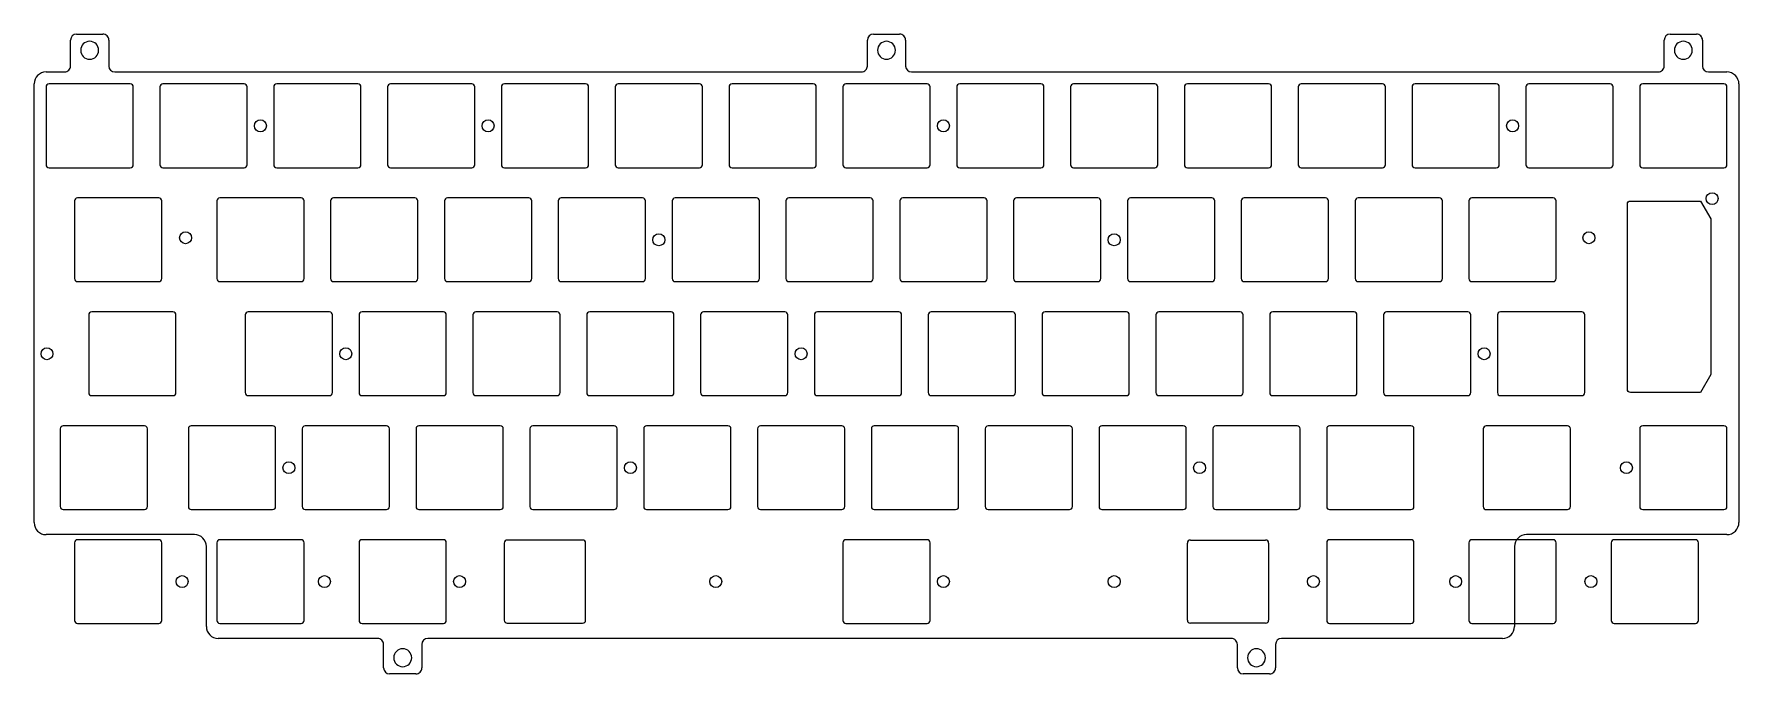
# Model space of a CAD drawing. Header units: millimetres. Extents: x -9 to 276, y -92 to 15.
import ezdxf

# ---------------------------------------------------------------- set-up
doc = ezdxf.new("R2010")
doc.units = ezdxf.units.MM
doc.header["$MEASUREMENT"] = 0
doc.layers.get('0').update_dxf_attribs({"linetype": 'CONTINUOUS'})
doc.layers.add('BLACK', color=7, linetype='CONTINUOUS')
doc.layers.add('Edge.Cuts', color=53, linetype='CONTINUOUS')

msp = doc.modelspace()

# ---------------------------------------------------------------- linework, layer by layer
for points in [[(240.35, 6.5), (240.35, -6.5, 0.4142123908), (240.85, -7), (254.45, -7, 0.4142135624), (254.95, -6.5), (254.95, 6.5, 0.4142135624), (254.45, 7), (240.85, 7, 0.4142123908)], [(259.4, 6.5), (259.4, -6.5, 0.4142123908), (259.9, -7), (273.5, -7, 0.4142135624), (274, -6.5), (274, 6.5, 0.4142135624), (273.5, 7), (259.9, 7, 0.4142123908)], [(257.34375, -44.075), (257.34375, -13.075, -0.4142135624), (257.84375, -12.575), (269.56175, -12.575), (271.29375, -15.575), (271.29375, -41.575), (269.56175, -44.575), (257.84375, -44.575, -0.4142123908)], [(235.59375, -31.6), (235.59375, -44.6, 0.4142123908), (236.09375, -45.1), (249.69375, -45.1, 0.4142135624), (250.19375, -44.6), (250.19375, -31.6, 0.4142135624), (249.69375, -31.1), (236.09375, -31.1, 0.4142123908)], [(-4.91875, -50.65), (-4.91875, -63.65, 0.4142123908), (-4.41875, -64.15), (9.18125, -64.15, 0.4142135624), (9.68125, -63.65), (9.68125, -50.65, 0.4142135624), (9.18125, -50.15), (-4.41875, -50.15, 0.4142123908)], [(16.5125, -50.65), (16.5125, -63.65, 0.4142123908), (17.0125, -64.15), (30.6125, -64.15, 0.4142135624), (31.1125, -63.65), (31.1125, -50.65, 0.4142135624), (30.6125, -50.15), (17.0125, -50.15, 0.4142123908)]]:
    msp.add_lwpolyline(points, format="xyb", close=True)
for centre in [(238.125, 0), (271.51875, -12.175), (233.3625, -38.1), (33.3375, -57.15)]:
    msp.add_circle(centre, 1)
at = {"layer": 'BLACK', "linetype": 'Continuous'}
for p, q in [((13.94375, -31.1), (0.343751, -31.1)), ((-0.15625, -31.6), (-0.15625, -44.6)), ((14.44375, -44.6), (14.44375, -31.6)), ((0.343751, -45.1), (13.94375, -45.1)), ((233.20625, -50.652003), (233.20625, -63.652051)), ((247.306162, -50.152051), (233.70625, -50.152051)), ((247.80625, -63.651903), (247.80625, -50.644041)), ((259.397462, -50.652003), (259.397462, -63.652003)), ((273.497462, -50.152003), (259.897462, -50.152003)), ((273.997462, -63.652003), (273.997462, -50.652003)), ((233.706262, -64.152051), (247.312407, -64.152051)), ((259.897462, -64.152003), (273.497462, -64.152003))]:
    msp.add_line(p, q, dxfattribs=at)
at = {"layer": 'BLACK'}
msp.add_circle((257.175, -57.15), 1, dxfattribs=at)
for centre, radius, start, end in [((0.343751, -31.600001), 0.500001, 90, 179.99988541), ((13.94375, -31.6), 0.5, 0, 90), ((0.343751, -44.599999), 0.500001, 180.00011459, 270), ((13.94375, -44.6), 0.5, 270, 0), ((233.706162, -50.652003), 0.499912, 89.98991497, 180), ((247.306162, -50.652203), 0.500152, 0.9350487, 90), ((259.897462, -50.652003), 0.5, 90, 180), ((273.497462, -50.652003), 0.5, 0, 90), ((233.706262, -63.652103), 0.499948, 179.99404138, 270), ((247.306062, -63.651903), 0.500188, 270.7268293, 0), ((259.897462, -63.652003), 0.5, 180, 270), ((273.497462, -63.652003), 0.5, 270, 0)]:
    msp.add_arc(centre, radius, start, end, dxfattribs=at)
at = {"layer": 'Edge.Cuts', "linetype": 'Continuous'}
for p, q in [((-3.2, 10), (-3.2, 14.33)), ((-2.2, 15.33), (2.2, 15.33)), ((3.2, 14.33), (3.2, 10)), ((130.15, 10), (130.15, 14.33)), ((131.15, 15.33), (135.55, 15.33)), ((136.55, 14.33), (136.55, 10)), ((263.5, 10), (263.5, 14.33)), ((264.5, 15.33), (268.9, 15.33)), ((269.9, 14.33), (269.9, 10)), ((-7.3, 9), (-4.2, 9)), ((4.2, 9), (129.15, 9)), ((137.55, 9), (262.5, 9)), ((270.9, 9), (274, 9)), ((-9.3, -66.34), (-9.3, 7)), ((-7.3, 6.499999), (-7.3, -6.499999)), ((6.8, 7), (-6.799999, 7)), ((7.3, -6.5), (7.3, 6.5)), ((11.75, 6.5), (11.75, -6.5)), ((25.85, 7), (12.25, 7)), ((26.35, -6.5), (26.35, 6.5)), ((30.8, 6.5), (30.8, -6.5)), ((44.9, 7), (31.3, 7)), ((45.4, -6.5), (45.4, 6.5)), ((49.85, 6.5), (49.85, -6.5)), ((63.95, 7), (50.35, 7)), ((64.45, -6.5), (64.45, 6.5)), ((68.9, 6.5), (68.9, -6.5)), ((83, 7), (69.4, 7)), ((83.5, -6.5), (83.5, 6.5)), ((87.95, 6.5), (87.95, -6.5)), ((102.05, 7), (88.45, 7)), ((102.55, -6.5), (102.55, 6.5)), ((107, 6.5), (107, -6.5)), ((121.1, 7), (107.5, 7)), ((121.6, -6.5), (121.6, 6.5)), ((126.05, 6.5), (126.05, -6.5)), ((140.15, 7), (126.55, 7)), ((140.65, -6.5), (140.65, 6.5)), ((145.1, 6.5), (145.1, -6.5)), ((159.2, 7), (145.6, 7)), ((159.7, -6.5), (159.7, 6.5)), ((164.15, 6.5), (164.15, -6.5)), ((178.25, 7), (164.65, 7)), ((178.75, -6.5), (178.75, 6.5)), ((183.2, 6.5), (183.2, -6.5)), ((197.3, 7), (183.7, 7)), ((197.8, -6.5), (197.8, 6.5)), ((202.25, 6.5), (202.25, -6.5)), ((216.35, 7), (202.75, 7)), ((216.85, -6.5), (216.85, 6.5)), ((221.3, 6.5), (221.3, -6.5)), ((235.4, 7), (221.8, 7)), ((235.9, -6.5), (235.9, 6.5)), ((276, 7), (276, -66.34)), ((-6.799999, -7), (6.8, -7)), ((12.25, -7), (25.85, -7)), ((31.3, -7), (44.9, -7)), ((50.35, -7), (63.95, -7)), ((69.4, -7), (83, -7)), ((88.45, -7), (102.05, -7)), ((107.5, -7), (121.1, -7)), ((126.55, -7), (140.15, -7)), ((145.6, -7), (159.2, -7)), ((164.65, -7), (178.25, -7)), ((183.7, -7), (197.3, -7)), ((202.75, -7), (216.35, -7)), ((221.8, -7), (235.4, -7)), ((-2.5375, -12.550001), (-2.5375, -25.549999)), ((11.5625, -12.05), (-2.037499, -12.05)), ((12.0625, -25.55), (12.0625, -12.55)), ((21.275, -12.55), (21.275, -25.55)), ((35.375, -12.05), (21.775, -12.05)), ((35.875, -25.55), (35.875, -12.55)), ((40.325, -12.55), (40.325, -25.55)), ((54.425, -12.05), (40.825, -12.05)), ((54.925, -25.55), (54.925, -12.55)), ((59.375, -12.55), (59.375, -25.55)), ((73.475, -12.05), (59.875, -12.05)), ((73.975, -25.55), (73.975, -12.55)), ((78.425, -12.55), (78.425, -25.55)), ((92.525, -12.05), (78.925, -12.05)), ((93.025, -25.55), (93.025, -12.55)), ((97.475, -12.55), (97.475, -25.55)), ((111.575, -12.05), (97.975, -12.05)), ((112.075, -25.55), (112.075, -12.55)), ((116.525, -12.55), (116.525, -25.55)), ((130.625, -12.05), (117.025, -12.05)), ((131.125, -25.55), (131.125, -12.55)), ((135.575, -12.55), (135.575, -25.55)), ((149.675, -12.05), (136.075, -12.05)), ((150.175, -25.55), (150.175, -12.55)), ((154.625, -12.55), (154.625, -25.55)), ((168.725, -12.05), (155.125, -12.05)), ((169.225, -25.55), (169.225, -12.55)), ((173.675, -12.55), (173.675, -25.55)), ((187.775, -12.05), (174.175, -12.05)), ((188.275, -25.55), (188.275, -12.55)), ((192.725, -12.55), (192.725, -25.55)), ((206.825, -12.05), (193.225, -12.05)), ((207.325, -25.55), (207.325, -12.55)), ((211.775, -12.55), (211.775, -25.55)), ((225.875, -12.05), (212.275, -12.05)), ((226.375, -25.55), (226.375, -12.55)), ((230.825, -12.55), (230.825, -25.55)), ((244.925, -12.05), (231.325, -12.05)), ((245.425, -25.55), (245.425, -12.55)), ((-2.037499, -26.05), (11.5625, -26.05)), ((21.775, -26.05), (35.375, -26.05)), ((40.825, -26.05), (54.425, -26.05)), ((59.875, -26.05), (73.475, -26.05)), ((78.925, -26.05), (92.525, -26.05)), ((97.975, -26.05), (111.575, -26.05)), ((117.025, -26.05), (130.625, -26.05)), ((136.075, -26.05), (149.675, -26.05)), ((155.125, -26.05), (168.725, -26.05)), ((174.175, -26.05), (187.775, -26.05)), ((193.225, -26.05), (206.825, -26.05)), ((212.275, -26.05), (225.875, -26.05)), ((231.325, -26.05), (244.925, -26.05)), ((40.1375, -31.1), (26.5375, -31.1)), ((59.1875, -31.1), (45.5875, -31.1)), ((78.2375, -31.1), (64.6375, -31.1)), ((97.2875, -31.1), (83.6875, -31.1)), ((116.3375, -31.1), (102.7375, -31.1)), ((135.3875, -31.1), (121.7875, -31.1)), ((154.4375, -31.1), (140.8375, -31.1)), ((173.4875, -31.1), (159.8875, -31.1)), ((192.5375, -31.1), (178.9375, -31.1)), ((211.5875, -31.1), (197.9875, -31.1)), ((230.6375, -31.1), (217.0375, -31.1)), ((26.0375, -31.6), (26.0375, -44.6)), ((40.6375, -44.6), (40.6375, -31.6)), ((45.0875, -31.6), (45.0875, -44.6)), ((59.6875, -44.6), (59.6875, -31.6)), ((64.1375, -31.6), (64.1375, -44.6)), ((78.7375, -44.6), (78.7375, -31.6)), ((83.1875, -31.6), (83.1875, -44.6)), ((97.7875, -44.6), (97.7875, -31.6)), ((102.2375, -31.6), (102.2375, -44.6)), ((116.8375, -44.6), (116.8375, -31.6)), ((121.2875, -31.6), (121.2875, -44.6)), ((135.8875, -44.6), (135.8875, -31.6)), ((140.3375, -31.6), (140.3375, -44.6)), ((154.9375, -44.6), (154.9375, -31.6)), ((159.3875, -31.6), (159.3875, -44.6)), ((173.9875, -44.6), (173.9875, -31.6)), ((178.4375, -31.6), (178.4375, -44.6)), ((193.0375, -44.6), (193.0375, -31.6)), ((197.4875, -31.6), (197.4875, -44.6)), ((212.0875, -44.6), (212.0875, -31.6)), ((216.5375, -31.6), (216.5375, -44.6)), ((231.1375, -44.6), (231.1375, -31.6)), ((26.5375, -45.1), (40.1375, -45.1)), ((45.5875, -45.1), (59.1875, -45.1)), ((64.6375, -45.1), (78.2375, -45.1)), ((83.6875, -45.1), (97.2875, -45.1)), ((102.7375, -45.1), (116.3375, -45.1)), ((121.7875, -45.1), (135.3875, -45.1)), ((140.8375, -45.1), (154.4375, -45.1)), ((159.8875, -45.1), (173.4875, -45.1)), ((178.9375, -45.1), (192.5375, -45.1)), ((197.9875, -45.1), (211.5875, -45.1)), ((217.0375, -45.1), (230.6375, -45.1)), ((35.5625, -50.65), (35.5625, -63.65)), ((49.6625, -50.15), (36.0625, -50.15)), ((50.1625, -63.65), (50.1625, -50.65)), ((54.6125, -50.65), (54.6125, -63.65)), ((68.7125, -50.15), (55.1125, -50.15)), ((69.2125, -63.65), (69.2125, -50.65)), ((73.6625, -50.65), (73.6625, -63.65)), ((87.7625, -50.15), (74.1625, -50.15)), ((88.2625, -63.65), (88.2625, -50.65)), ((92.7125, -50.65), (92.7125, -63.65)), ((106.8125, -50.15), (93.2125, -50.15)), ((107.3125, -63.65), (107.3125, -50.65)), ((111.7625, -50.65), (111.7625, -63.65)), ((125.8625, -50.15), (112.2625, -50.15)), ((126.3625, -63.65), (126.3625, -50.65)), ((130.8125, -50.65), (130.8125, -63.65)), ((144.9125, -50.15), (131.3125, -50.15)), ((145.4125, -63.65), (145.4125, -50.65)), ((149.8625, -50.65), (149.8625, -63.65)), ((163.9625, -50.15), (150.3625, -50.15)), ((164.4625, -63.65), (164.4625, -50.65)), ((168.9125, -50.65), (168.9125, -63.65)), ((183.0125, -50.15), (169.4125, -50.15)), ((183.5125, -63.65), (183.5125, -50.65)), ((187.9625, -50.65), (187.9625, -63.65)), ((202.0625, -50.15), (188.4625, -50.15)), ((202.5625, -63.65), (202.5625, -50.65)), ((207.0125, -50.65), (207.0125, -63.65)), ((221.1125, -50.15), (207.5125, -50.15)), ((221.6125, -63.65), (221.6125, -50.65)), ((36.0625, -64.15), (49.6625, -64.15)), ((55.1125, -64.15), (68.7125, -64.15)), ((74.1625, -64.15), (87.7625, -64.15)), ((93.2125, -64.15), (106.8125, -64.15)), ((112.2625, -64.15), (125.8625, -64.15)), ((131.3125, -64.15), (144.9125, -64.15)), ((150.3625, -64.15), (163.9625, -64.15)), ((169.4125, -64.15), (183.0125, -64.15)), ((188.4625, -64.15), (202.0625, -64.15)), ((207.5125, -64.15), (221.1125, -64.15)), ((17.525, -68.34), (-7.3, -68.34)), ((274, -68.34), (240.45625, -68.34)), ((-2.5375, -69.700001), (-2.5375, -82.699999)), ((11.5625, -69.2), (-2.037499, -69.2)), ((12.0625, -82.7), (12.0625, -69.7)), ((19.525, -83.7), (19.525, -70.34)), ((21.275, -69.7), (21.275, -82.7)), ((35.375, -69.2), (21.775, -69.2)), ((35.875, -82.7), (35.875, -69.7)), ((45.0875, -69.7), (45.0875, -82.7)), ((59.1875, -69.2), (45.5875, -69.2)), ((59.6875, -82.7), (59.6875, -69.7)), ((69.3934, -69.75), (69.3934, -82.65)), ((82.4934, -69.25), (69.8934, -69.25)), ((82.9934, -82.65), (82.9934, -69.75)), ((126.05, -69.7), (126.05, -82.7)), ((140.15, -69.2), (126.55, -69.2)), ((140.65, -82.7), (140.65, -69.7)), ((183.7, -82.65), (183.7, -69.75)), ((184.2, -69.25), (196.8, -69.25)), ((197.3, -69.75), (197.3, -82.65)), ((207.0125, -69.7), (207.0125, -82.7)), ((221.1125, -69.2), (207.5125, -69.2)), ((221.6125, -82.7), (221.6125, -69.7)), ((230.825, -69.7), (230.825, -82.7)), ((244.925, -69.2), (231.325, -69.2)), ((238.45625, -70.34), (238.45625, -83.7)), ((245.425, -82.7), (245.425, -69.7)), ((254.6375, -69.7), (254.6375, -82.7)), ((268.7375, -69.2), (255.1375, -69.2)), ((269.2375, -82.7), (269.2375, -69.7)), ((-2.037499, -83.2), (11.5625, -83.2)), ((21.775, -83.2), (35.375, -83.2)), ((45.5875, -83.2), (59.1875, -83.2)), ((69.8934, -83.15), (82.4934, -83.15)), ((126.55, -83.2), (140.15, -83.2)), ((196.8, -83.15), (184.2, -83.15)), ((207.5125, -83.2), (221.1125, -83.2)), ((231.325, -83.2), (244.925, -83.2)), ((255.1375, -83.2), (268.7375, -83.2)), ((48.187498, -85.7), (21.525, -85.7)), ((49.187498, -90.62), (49.187498, -86.7)), ((55.5875, -86.7), (55.5875, -90.62)), ((191.0625, -85.7), (56.5875, -85.7)), ((192.0625, -90.62), (192.0625, -86.7)), ((198.4625, -86.7), (198.4625, -90.62)), ((236.45625, -85.7), (199.4625, -85.7)), ((54.5875, -91.62), (50.187498, -91.62)), ((197.4625, -91.62), (193.0625, -91.62))]:
    msp.add_line(p, q, dxfattribs=at)
at = {"layer": 'Edge.Cuts'}
for centre in [(28.575, 0), (66.675, 0), (142.875, 0), (16.04875, -18.7), (95.25, -19.05), (171.45, -19.05), (250.9012, -18.7), (-7.14375, -38.1), (42.8625, -38.1), (119.0625, -38.1), (90.4875, -57.15), (185.7375, -57.15), (15.478125, -76.2), (39.290625, -76.2), (61.9125, -76.2), (104.775, -76.2), (142.875, -76.2), (171.45, -76.2), (204.7875, -76.2), (228.6, -76.2), (251.221875, -76.2)]:
    msp.add_circle(centre, 1, dxfattribs=at)
for centre, radius, start, end in [((-2.199954, 14.329983), 1.000046, 90.00263556, 179.99902602), ((2.200046, 14.329983), 1.000017, 0.00097407, 90.00263556), ((131.150046, 14.329983), 1.000046, 90.00263556, 179.99902602), ((135.550046, 14.329983), 1.000017, 0.00097407, 90.00263556), ((264.500046, 14.329983), 1.000046, 90.00263556, 179.99902602), ((268.900046, 14.329983), 1.000017, 0.00097407, 90.00263556), ((0, 12.63), 1.5, 0, 180), ((0, 12.63), 1.5, 180, 0), ((133.35, 12.63), 1.5, 0, 180), ((133.35, 12.63), 1.5, 180, 0), ((266.7, 12.63), 1.5, 0, 180), ((266.7, 12.63), 1.5, 180, 0), ((-7.299954, 6.999983), 2.000046, 90.00131779, 179.999513), ((-4.199954, 9.999983), 0.999954, 269.99736435, 0.00097407), ((4.200046, 9.999983), 0.999983, 179.99902602, 269.99736435), ((129.150046, 9.999983), 0.999954, 269.99736435, 0.00097407), ((137.550046, 9.999983), 0.999983, 179.99902602, 269.99736435), ((262.500046, 9.999983), 0.999954, 269.99736435, 0.00097407), ((270.900046, 9.999983), 0.999983, 179.99902602, 269.99736435), ((274.000046, 6.999983), 2.000017, 0.00048703, 90.00131779), ((-6.799999, 6.499999), 0.500001, 90, 180), ((6.8, 6.5), 0.5, 0, 90), ((12.25, 6.5), 0.5, 90, 180), ((25.85, 6.5), 0.5, 0, 90), ((31.3, 6.5), 0.5, 90, 180), ((44.9, 6.5), 0.5, 0, 90), ((50.35, 6.5), 0.5, 90, 180), ((63.95, 6.5), 0.5, 0, 90), ((69.4, 6.5), 0.5, 90, 180), ((83, 6.5), 0.5, 0, 90), ((88.45, 6.5), 0.5, 90, 180), ((102.05, 6.5), 0.5, 0, 90), ((107.5, 6.5), 0.5, 90, 180), ((121.1, 6.5), 0.5, 0, 90), ((126.55, 6.5), 0.5, 90, 180), ((140.15, 6.5), 0.5, 0, 90), ((145.6, 6.5), 0.5, 90, 180), ((159.2, 6.5), 0.5, 0, 90), ((164.65, 6.5), 0.5, 90, 180), ((178.25, 6.5), 0.5, 0, 90), ((183.7, 6.5), 0.5, 90, 180), ((197.3, 6.5), 0.5, 0, 90), ((202.75, 6.5), 0.5, 90, 180), ((216.35, 6.5), 0.5, 0, 90), ((221.8, 6.5), 0.5, 90, 180), ((235.4, 6.5), 0.5, 0, 90), ((-6.799999, -6.499999), 0.500001, 180, 270), ((6.8, -6.5), 0.5, 270, 0), ((12.25, -6.5), 0.5, 180, 270), ((25.85, -6.5), 0.5, 270, 0), ((31.3, -6.5), 0.5, 180, 270), ((44.9, -6.5), 0.5, 270, 0), ((50.35, -6.5), 0.5, 180, 270), ((63.95, -6.5), 0.5, 270, 0), ((69.4, -6.5), 0.5, 180, 270), ((83, -6.5), 0.5, 270, 0), ((88.45, -6.5), 0.5, 180, 270), ((102.05, -6.5), 0.5, 270, 0), ((107.5, -6.5), 0.5, 180, 270), ((121.1, -6.5), 0.5, 270, 0), ((126.55, -6.5), 0.5, 180, 270), ((140.15, -6.5), 0.5, 270, 0), ((145.6, -6.5), 0.5, 180, 270), ((159.2, -6.5), 0.5, 270, 0), ((164.65, -6.5), 0.5, 180, 270), ((178.25, -6.5), 0.5, 270, 0), ((183.7, -6.5), 0.5, 180, 270), ((197.3, -6.5), 0.5, 270, 0), ((202.75, -6.5), 0.5, 180, 270), ((216.35, -6.5), 0.5, 270, 0), ((221.8, -6.5), 0.5, 180, 270), ((235.4, -6.5), 0.5, 270, 0), ((-2.037499, -12.550001), 0.500001, 90, 180), ((11.5625, -12.55), 0.5, 0, 90), ((21.775, -12.55), 0.5, 90, 180), ((35.375, -12.55), 0.5, 0, 90), ((40.825, -12.55), 0.5, 90, 180), ((54.425, -12.55), 0.5, 0, 90), ((59.875, -12.55), 0.5, 90, 180), ((73.475, -12.55), 0.5, 0, 90), ((78.925, -12.55), 0.5, 90, 180), ((92.525, -12.55), 0.5, 0, 90), ((97.975, -12.55), 0.5, 90, 180), ((111.575, -12.55), 0.5, 0, 90), ((117.025, -12.55), 0.5, 90, 180), ((130.625, -12.55), 0.5, 0, 90), ((136.075, -12.55), 0.5, 90, 180), ((149.675, -12.55), 0.5, 0, 90), ((155.125, -12.55), 0.5, 90, 180), ((168.725, -12.55), 0.5, 0, 90), ((174.175, -12.55), 0.5, 90, 180), ((187.775, -12.55), 0.5, 0, 90), ((193.225, -12.55), 0.5, 90, 180), ((206.825, -12.55), 0.5, 0, 90), ((212.275, -12.55), 0.5, 90, 180), ((225.875, -12.55), 0.5, 0, 90), ((231.325, -12.55), 0.5, 90, 180), ((244.925, -12.55), 0.5, 0, 90), ((-2.037499, -25.549999), 0.500001, 180, 270), ((11.5625, -25.55), 0.5, 270, 0), ((21.775, -25.55), 0.5, 180, 270), ((35.375, -25.55), 0.5, 270, 0), ((40.825, -25.55), 0.5, 180, 270), ((54.425, -25.55), 0.5, 270, 0), ((59.875, -25.55), 0.5, 180, 270), ((73.475, -25.55), 0.5, 270, 0), ((78.925, -25.55), 0.5, 180, 270), ((92.525, -25.55), 0.5, 270, 0), ((97.975, -25.55), 0.5, 180, 270), ((111.575, -25.55), 0.5, 270, 0), ((117.025, -25.55), 0.5, 180, 270), ((130.625, -25.55), 0.5, 270, 0), ((136.075, -25.55), 0.5, 180, 270), ((149.675, -25.55), 0.5, 270, 0), ((155.125, -25.55), 0.5, 180, 270), ((168.725, -25.55), 0.5, 270, 0), ((174.175, -25.55), 0.5, 180, 270), ((187.775, -25.55), 0.5, 270, 0), ((193.225, -25.55), 0.5, 180, 270), ((206.825, -25.55), 0.5, 270, 0), ((212.275, -25.55), 0.5, 180, 270), ((225.875, -25.55), 0.5, 270, 0), ((231.325, -25.55), 0.5, 180, 270), ((244.925, -25.55), 0.5, 270, 0), ((26.5375, -31.6), 0.5, 90, 180), ((40.1375, -31.6), 0.5, 0, 90), ((45.5875, -31.6), 0.5, 90, 180), ((59.1875, -31.6), 0.5, 0, 90), ((64.6375, -31.6), 0.5, 90, 180), ((78.2375, -31.6), 0.5, 0, 90), ((83.6875, -31.6), 0.5, 90, 180), ((97.2875, -31.6), 0.5, 0, 90), ((102.7375, -31.6), 0.5, 90, 180), ((116.3375, -31.6), 0.5, 0, 90), ((121.7875, -31.6), 0.5, 90, 180), ((135.3875, -31.6), 0.5, 0, 90), ((140.8375, -31.6), 0.5, 90, 180), ((154.4375, -31.6), 0.5, 0, 90), ((159.8875, -31.6), 0.5, 90, 180), ((173.4875, -31.6), 0.5, 0, 90), ((178.9375, -31.6), 0.5, 90, 180), ((192.5375, -31.6), 0.5, 0, 90), ((197.9875, -31.6), 0.5, 90, 180), ((211.5875, -31.6), 0.5, 0, 90), ((217.0375, -31.6), 0.5, 90, 180), ((230.6375, -31.6), 0.5, 0, 90), ((26.5375, -44.6), 0.5, 180, 270), ((40.1375, -44.6), 0.5, 270, 0), ((45.5875, -44.6), 0.5, 180, 270), ((59.1875, -44.6), 0.5, 270, 0), ((64.6375, -44.6), 0.5, 180, 270), ((78.2375, -44.6), 0.5, 270, 0), ((83.6875, -44.6), 0.5, 180, 270), ((97.2875, -44.6), 0.5, 270, 0), ((102.7375, -44.6), 0.5, 180, 270), ((116.3375, -44.6), 0.5, 270, 0), ((121.7875, -44.6), 0.5, 180, 270), ((135.3875, -44.6), 0.5, 270, 0), ((140.8375, -44.6), 0.5, 180, 270), ((154.4375, -44.6), 0.5, 270, 0), ((159.8875, -44.6), 0.5, 180, 270), ((173.4875, -44.6), 0.5, 270, 0), ((178.9375, -44.6), 0.5, 180, 270), ((192.5375, -44.6), 0.5, 270, 0), ((197.9875, -44.6), 0.5, 180, 270), ((211.5875, -44.6), 0.5, 270, 0), ((217.0375, -44.6), 0.5, 180, 270), ((230.6375, -44.6), 0.5, 270, 0), ((36.0625, -50.65), 0.5, 90, 180), ((49.6625, -50.65), 0.5, 0, 90), ((55.1125, -50.65), 0.5, 90, 180), ((68.7125, -50.65), 0.5, 0, 90), ((74.1625, -50.65), 0.5, 90, 180), ((87.7625, -50.65), 0.5, 0, 90), ((93.2125, -50.65), 0.5, 90, 180), ((106.8125, -50.65), 0.5, 0, 90), ((112.2625, -50.65), 0.5, 90, 180), ((125.8625, -50.65), 0.5, 0, 90), ((131.3125, -50.65), 0.5, 90, 180), ((144.9125, -50.65), 0.5, 0, 90), ((150.3625, -50.65), 0.5, 90, 180), ((163.9625, -50.65), 0.5, 0, 90), ((169.4125, -50.65), 0.5, 90, 180), ((183.0125, -50.65), 0.5, 0, 90), ((188.4625, -50.65), 0.5, 90, 180), ((202.0625, -50.65), 0.5, 0, 90), ((207.5125, -50.65), 0.5, 90, 180), ((221.1125, -50.65), 0.5, 0, 90), ((36.0625, -63.65), 0.5, 180, 270), ((49.6625, -63.65), 0.5, 270, 0), ((55.1125, -63.65), 0.5, 180, 270), ((68.7125, -63.65), 0.5, 270, 0), ((74.1625, -63.65), 0.5, 180, 270), ((87.7625, -63.65), 0.5, 270, 0), ((93.2125, -63.65), 0.5, 180, 270), ((106.8125, -63.65), 0.5, 270, 0), ((112.2625, -63.65), 0.5, 180, 270), ((125.8625, -63.65), 0.5, 270, 0), ((131.3125, -63.65), 0.5, 180, 270), ((144.9125, -63.65), 0.5, 270, 0), ((150.3625, -63.65), 0.5, 180, 270), ((163.9625, -63.65), 0.5, 270, 0), ((169.4125, -63.65), 0.5, 180, 270), ((183.0125, -63.65), 0.5, 270, 0), ((188.4625, -63.65), 0.5, 180, 270), ((202.0625, -63.65), 0.5, 270, 0), ((207.5125, -63.65), 0.5, 180, 270), ((221.1125, -63.65), 0.5, 270, 0), ((-7.299954, -66.340017), 1.999983, 179.999513, 269.99868219), ((17.525046, -70.340017), 2.000017, 0.00048703, 90.00131779), ((240.456246, -70.340017), 1.999996, 89.99988541, 179.99951298), ((274.000046, -66.340017), 1.999954, 269.99868219, 0.00048703), ((-2.037478, -69.700041), 0.500022, 90.00240623, 179.99541654), ((11.562522, -69.700041), 0.500041, 0.00469846, 90.00252081), ((21.775022, -69.700041), 0.500022, 90.00252081, 179.99530195), ((35.375022, -69.700041), 0.500041, 0.00469846, 90.00252081), ((45.587522, -69.700041), 0.500022, 90.00252081, 179.99530195), ((59.187522, -69.700041), 0.500041, 0.00469846, 90.00252081), ((69.893422, -69.750041), 0.500022, 90.00252081, 179.99530195), ((82.493422, -69.750041), 0.500041, 0.00469846, 90.00252081), ((126.550022, -69.700041), 0.500022, 90.00252081, 179.99530195), ((140.150022, -69.700041), 0.500041, 0.00469846, 90.00252081), ((184.200022, -69.750041), 0.500022, 90.00252081, 179.99530195), ((196.800022, -69.750041), 0.500041, 0.00469846, 90.00252081), ((207.512522, -69.700041), 0.500022, 90.00252081, 179.99530195), ((221.112522, -69.700041), 0.500041, 0.00469846, 90.00252081), ((231.325022, -69.700041), 0.500022, 90.00252081, 179.99530195), ((244.925022, -69.700041), 0.500041, 0.00469846, 90.00252081), ((255.137522, -69.700041), 0.500022, 90.00252081, 179.99530195), ((268.737522, -69.700041), 0.500041, 0.00469846, 90.00252081), ((-2.037478, -82.700041), 0.499959, 179.99518737, 269.99759338), ((11.562522, -82.700041), 0.499978, 269.99747878, 0.00469846), ((21.775022, -82.700041), 0.499959, 179.99530195, 269.99747878), ((35.375022, -82.700041), 0.499978, 269.99747878, 0.00469846), ((45.587522, -82.700041), 0.499959, 179.99530195, 269.99747878), ((59.187522, -82.700041), 0.499978, 269.99747878, 0.00469846), ((69.893422, -82.650041), 0.499959, 179.99530195, 269.99747878), ((82.493422, -82.650041), 0.499978, 269.99747878, 0.00469846), ((126.550022, -82.700041), 0.499959, 179.99530195, 269.99747878), ((140.150022, -82.700041), 0.499978, 269.99747878, 0.00469846), ((184.200022, -82.650041), 0.499959, 179.99530195, 269.99747878), ((196.800022, -82.650041), 0.499978, 269.99747878, 0.00469846), ((207.512522, -82.700041), 0.499959, 179.99530195, 269.99747878), ((221.112522, -82.700041), 0.499978, 269.99747878, 0.00469846), ((231.325022, -82.700041), 0.499959, 179.99530195, 269.99747878), ((244.925022, -82.700041), 0.499978, 269.99747878, 0.00469846), ((255.137522, -82.700041), 0.499959, 179.99530195, 269.99747878), ((268.737522, -82.700041), 0.499978, 269.99747878, 0.00469846), ((21.525046, -83.700017), 1.999983, 179.999513, 269.99868219), ((236.456246, -83.700017), 2.000004, 270.00011459, 0.00048701), ((48.187546, -86.700017), 1.000017, 0.00097408, 90.00275015), ((52.3875, -88.92), 1.5, 0, 180), ((56.587546, -86.700017), 1.000046, 90.00263556, 179.99902602), ((191.062546, -86.700017), 1.000017, 0.00097407, 90.00263556), ((195.2625, -88.92), 1.5, 0, 180), ((199.462546, -86.700017), 1.000046, 90.00263556, 179.99902602), ((50.187546, -90.620017), 0.999983, 179.99902602, 269.99724976), ((52.3875, -88.92), 1.5, 180, 0), ((54.587546, -90.620017), 0.999954, 269.99736435, 0.00097407), ((193.062546, -90.620017), 0.999983, 179.99902602, 269.99736435), ((195.2625, -88.92), 1.5, 180, 0), ((197.462546, -90.620017), 0.999954, 269.99736435, 0.00097407)]:
    msp.add_arc(centre, radius, start, end, dxfattribs=at)

doc.saveas('drawing.dxf')
